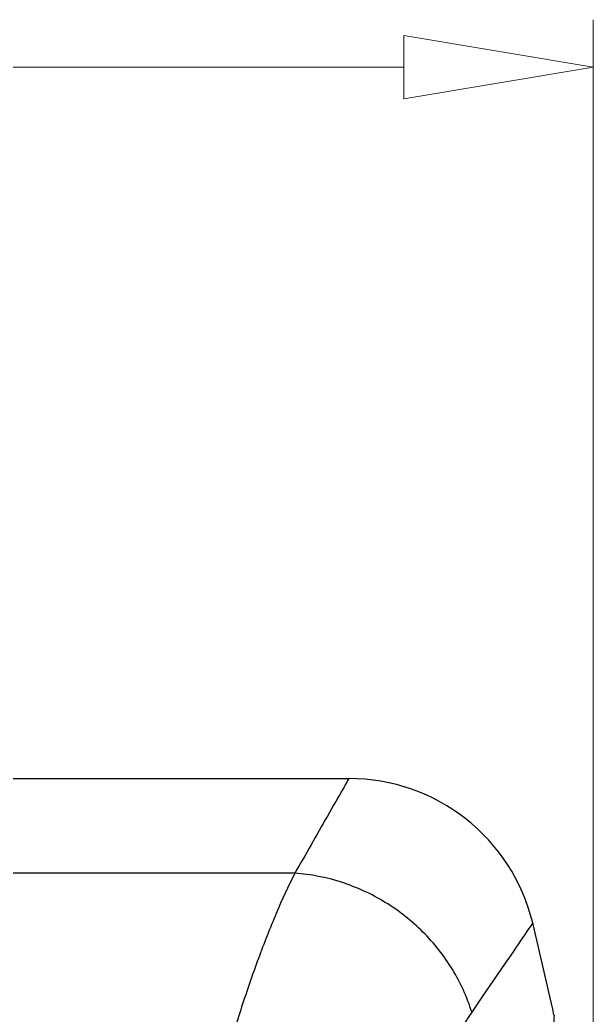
# Model space of a CAD drawing. Header units: millimetres. Extents: x 1786 to 4339, y -2795 to -1928.
# Drawn here: x 3995.36 to 4007.47, y -2580.95 to -2559.92 of the extents above; entities that cross this region are included whole.
import ezdxf

# ---------------------------------------------------------------- set-up
doc = ezdxf.new("R2010")
doc.units = ezdxf.units.MM
doc.layers.add('dim', color=3, linetype='Continuous', lineweight=9)
doc.styles.add('FFS', font='SIMFANG.TTF', dxfattribs={"width": 0.85})
doc.dimstyles.new('YanXiu', dxfattribs={"dimtxt": 2.5, "dimasz": 2.2, "dimexe": 1, "dimexo": 0.6, "dimgap": 0.66, "dimtad": 0, "dimzin": 9, "dimdsep": 46, "dimtxsty": 'FFS', "dimblk": 'CLOSEDBLANK', "dimcen": 0, "dimclrd": 256, "dimclre": 131, "dimclrt": 42, "dimazin": 2, "dimtfac": 1, "dimtofl": 0, "dimtmove": 0, "dimatfit": 3, "dimldrblk": 'CLOSEDBLANK', "dimfxl": 1, "dimlwd": 5, "dimlwe": 5, "dimarcsym": 0})

# ---------------------------------------------------------------- blocks, each defined once
blk = doc.blocks.new('_ClosedBlank')
at = {"color": 0, "linetype": 'ByBlock', "lineweight": -2}
for p, q in [((-1, 0.1667), (0, 0)), ((-1, 0.1667), (-1, -0.1667)), ((0, 0), (-1, -0.1667))]:
    blk.add_line(p, q, dxfattribs=at)
blk = doc.blocks.new('*D180')
at = {"layer": 'Defpoints', "color": 0}
for p in [(4007.472, -2560.92), (3909.475, -2597.952), (4007.472, -2597.952)]:
    blk.add_point(p, dxfattribs=at)
at = {"layer": 'dim', "color": 131, "lineweight": 5}
for p, q in [((3909.475, -2596.953), (3909.475, -2559.92)), ((4007.472, -2596.953), (4007.472, -2559.92))]:
    blk.add_line(p, q, dxfattribs=at)
at = {"layer": 'dim', "lineweight": 5}
for p, q in [((3913.475, -2560.92), (3955.062, -2560.92)), ((4003.472, -2560.92), (3961.885, -2560.92))]:
    blk.add_line(p, q, dxfattribs=at)
at = {"layer": 'dim', "lineweight": 5, "xscale": 4, "yscale": 4, "zscale": 4, "rotation": 180}
blk.add_blockref('_ClosedBlank', (3909.475, -2560.92), dxfattribs=at)
at = {"layer": 'dim', "lineweight": 5, "xscale": 4, "yscale": 4, "zscale": 4}
blk.add_blockref('_ClosedBlank', (4007.472, -2560.92), dxfattribs=at)
at = {"layer": 'dim', "color": 42, "insert": (3958.474, -2560.92), "char_height": 5, "attachment_point": 5, "style": 'FFS'}
blk.add_mtext('98', dxfattribs=at)
blk = doc.blocks.new('*u211')
at = {"color": 7, "linetype": 'Continuous'}
for p, q in [((-111.973, 219.216, 0), (-104.535, 219.216, 0)), ((-105.676, 217.215, 0), (-117.848, 217.215, 0)), ((-101.163, 215.41, 0), (-101.231, 215.311, 0)), ((-101.231, 215.311, 0), (-101.722, 214.592, 0)), ((-101.722, 214.592, 0), (-101.937, 214.278, 0))]:
    blk.add_line(p, q, dxfattribs=at)
for centre, radius, start, end in [((-104.535, 215.216, 0), 4, 13.7008, 89.9992), ((-178.373, 197.216, 0), 80, 12.2689, 13.70025), ((32.275, 209.318, 0), 132.565, 177.88221, 178.14212)]:
    blk.add_arc(centre, radius, start, end, dxfattribs=at)
for points, start_tangent, end_tangent in [([(-104.535, 219.216, 0), (-104.638, 219.036, 0), (-104.99, 218.417, 0), (-105.676, 217.215, 0)], (-0.494618, -0.86911), (-0.496127, -0.86825)), ([(-105.676, 217.215, 0), (-106.071, 216.365, 0), (-106.448, 215.41, 0), (-106.801, 214.392, 0), (-107.124, 213.35, 0), (-107.417, 212.311, 0), (-107.677, 211.292, 0), (-107.912, 210.282, 0), (-108.133, 209.235, 0), (-108.344, 208.113, 0), (-108.54, 206.928, 0), (-108.713, 205.705, 0), (-108.862, 204.438, 0), (-108.985, 203.099, 0), (-109.079, 201.661, 0), (-109.135, 200.094, 0), (-109.142, 198.359, 0)], (-0.458666, -0.888609), (0.013223, -0.999913)), ([(-101.937, 214.278, 0), (-102.346, 215.181, 0), (-102.97, 215.972, 0), (-103.769, 216.599, 0), (-104.691, 217.022, 0), (-105.676, 217.215, 0)], (-0.296146, 0.955143), (-0.99744, 0.071502)), ([(-100.649, 216.164, 0), (-100.765, 215.994, 0), (-101.163, 215.41, 0)], (-0.563048, -0.826424), (-0.563918, -0.825831)), ([(-101.937, 214.278, 0), (-102.411, 213.506, 0), (-102.864, 212.636, 0), (-103.286, 211.712, 0), (-103.67, 210.773, 0), (-104.014, 209.842, 0), (-104.318, 208.932, 0), (-104.595, 208.019, 0), (-104.858, 207.048, 0), (-105.108, 206.005, 0), (-105.331, 204.923, 0), (-105.522, 203.804, 0), (-105.682, 202.625, 0), (-105.804, 201.357, 0), (-105.88, 199.972, 0), (-105.893, 198.429, 0)], (-0.565075, -0.825039), (0.015986, -0.999872))]:
    blk.add_spline(points, degree=3, dxfattribs=dict(at, start_tangent=start_tangent, end_tangent=end_tangent))
at = {"layer": 'dim'}
dim = blk.add_linear_dim(base=(-99.374, 234.249, 0), p1=(-197.371, 197.216, 0), p2=(-99.374, 197.216, 0), dimstyle='YanXiu', override={"dimtxt": 5, "dimasz": 4, "dimexe": 0.9995, "dimexo": 0.9995, "dimgap": 0.9995}, dxfattribs=at)
dim.commit()
dim.dimension.update_dxf_attribs({"geometry": '*D180', "text_midpoint": (-148.372, 234.249, 0), "insert": (-4106.846, 2795.168)})

msp = doc.modelspace()

# ---------------------------------------------------------------- block references
msp.add_blockref('*u211', (4106.846, -2795.168))

doc.saveas('drawing.dxf')
